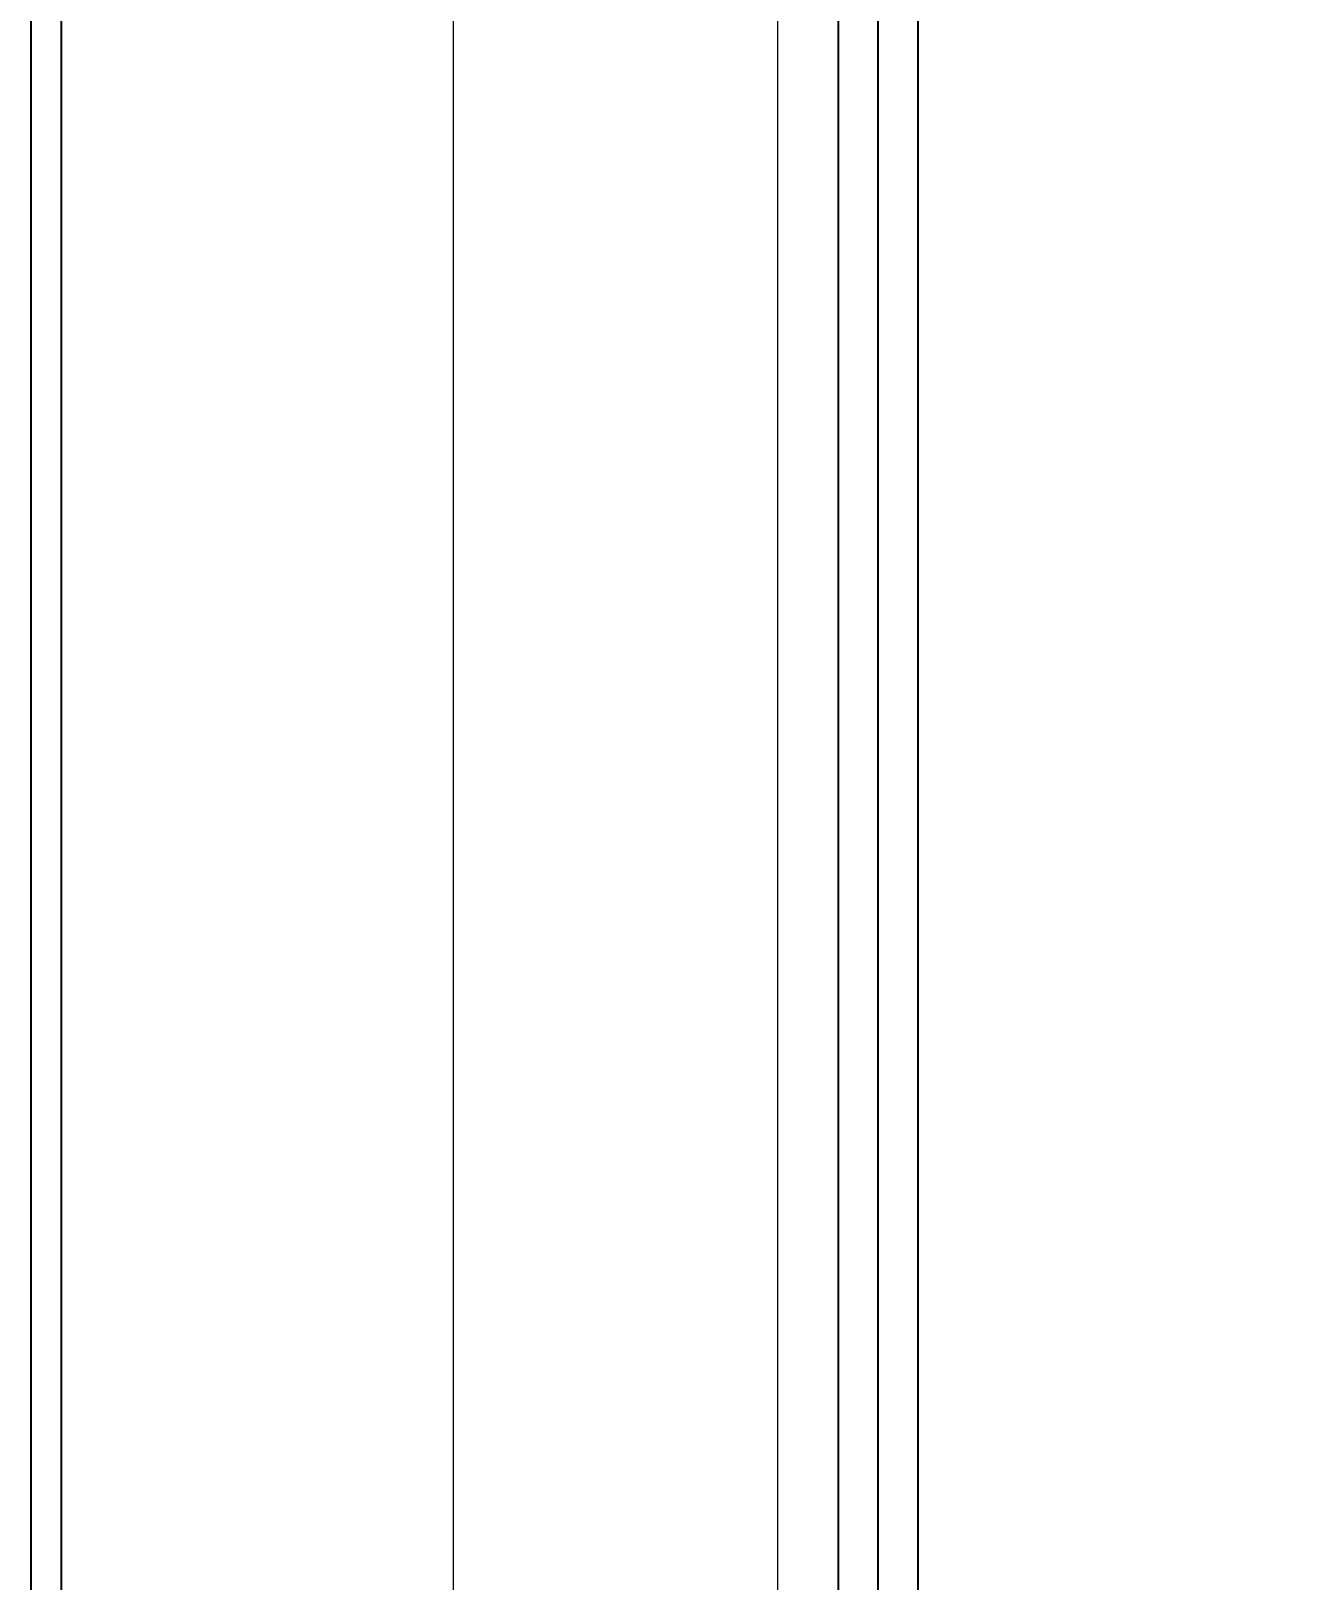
# Model space of a CAD drawing. Header units: millimetres. Extents: x -67913 to 128525, y -54442 to 63422.
# Drawn here: x -37968.6 to -37570.8, y -45090.9 to -44604 of the extents above; entities that cross this region are included whole.
import ezdxf
from ezdxf import colors
from ezdxf.entities.mleader import LeaderData, LeaderLine
from ezdxf.math import Vec2, Vec3

# ---------------------------------------------------------------- set-up
doc = ezdxf.new("R2010")
doc.units = ezdxf.units.MM
doc.header["$LTSCALE"] = 500
for name, color, linetype in [('190Moji5', 8, 'Continuous'), ('220Kabe9', 7, 'Continuous'), ('350Kigu', 4, 'Continuous'), ('詳細5', 6, 'Continuous')]:
    doc.layers.add(name, color=color, linetype=linetype)
doc.styles.add('Annotative', font='simplex.shx', dxfattribs={"width": 0.7, "bigfont": 'extfont2.shx'})

msp = doc.modelspace()

# ---------------------------------------------------------------- linework, layer by layer
at = {"layer": '220Kabe9', "color": 6}
for p, q in [((-37714.9714, -43615.1659), (-37714.9714, -45465.1659)), ((-37702.4714, -43615.1659), (-37702.4714, -45477.6659))]:
    msp.add_line(p, q, dxfattribs=at)
at = {"layer": '220Kabe9'}
msp.add_line((-37689.9714, -43615.1659), (-37689.9714, -45490.1659), dxfattribs=at)
at = {"layer": '350Kigu'}
msp.add_line((-37689.9714, -43625.1659), (-37689.9714, -45510.1659), dxfattribs=at)
at = {"layer": '詳細5', "linetype": 'Continuous'}
for p, q in [((-37968.5696, -44300.1659), (-37968.5696, -45342.1659)), ((-37959.0696, -44300.1659), (-37959.0696, -45342.1659))]:
    msp.add_line(p, q, dxfattribs=at)
at = {"layer": '詳細5', "lineweight": 13}
for points in [[(-37835.9713, -43627.6659), (-37835.9712, -45408.1659)], [(-37733.9713, -43627.6666), (-37733.9712, -45408.1659)]]:
    msp.add_lwpolyline(points, dxfattribs=at)

# ---------------------------------------------------------------- leaders
at = {"layer": '190Moji5'}
ml = msp.add_multileader_mtext('Standard', dxfattribs=at)
ml.set_content('※コ-ナ-保護金物の上\\P継目用パテ塗り', color=256, style='Annotative')
ml.set_leader_properties()
ml.build(insert=Vec2(0, 0))
ml.multileader.update_dxf_attribs({"dogleg_length": 2, "arrow_head_size": 60})
ctx = ml.context
ctx.base_point, ctx.char_height, ctx.arrow_head_size, ctx.landing_gap_size, ctx.plane_origin = Vec3(-36760.1712, -44924.9245), 75, 60, 30, Vec3(-39930.7903, -45284.2282)
notes = []
notes.append((ctx, [(0, (1, 1, 0), (-36820.1712, -44924.9245), (1, 0), 60, [(0, [(-37687.9714, -45478.6659)], 0, [])])]))
ctx.mtext.insert, ctx.mtext.rotation, ctx.mtext.width, ctx.mtext.defined_height, ctx.mtext.flow_direction = Vec3(-36730.1712, -44887.4245), -1.57079633, 771.287855, 33.5254, 5
for ctx, leaders in notes:
    for number, flags, end, landing, length, lines in leaders:
        leader = LeaderData()
        leader.index, (leader.has_last_leader_line, leader.has_dogleg_vector, leader.attachment_direction) = number, flags
        leader.last_leader_point, leader.dogleg_vector, leader.dogleg_length = Vec3(end), Vec3(landing), length
        for number, points, colour, breaks in lines:
            line = LeaderLine()
            line.index, line.vertices, line.color, line.breaks = number, Vec3.list(points), colors.encode_raw_color(colour), breaks
            leader.lines.append(line)
        ctx.leaders.append(leader)

doc.saveas('drawing.dxf')
